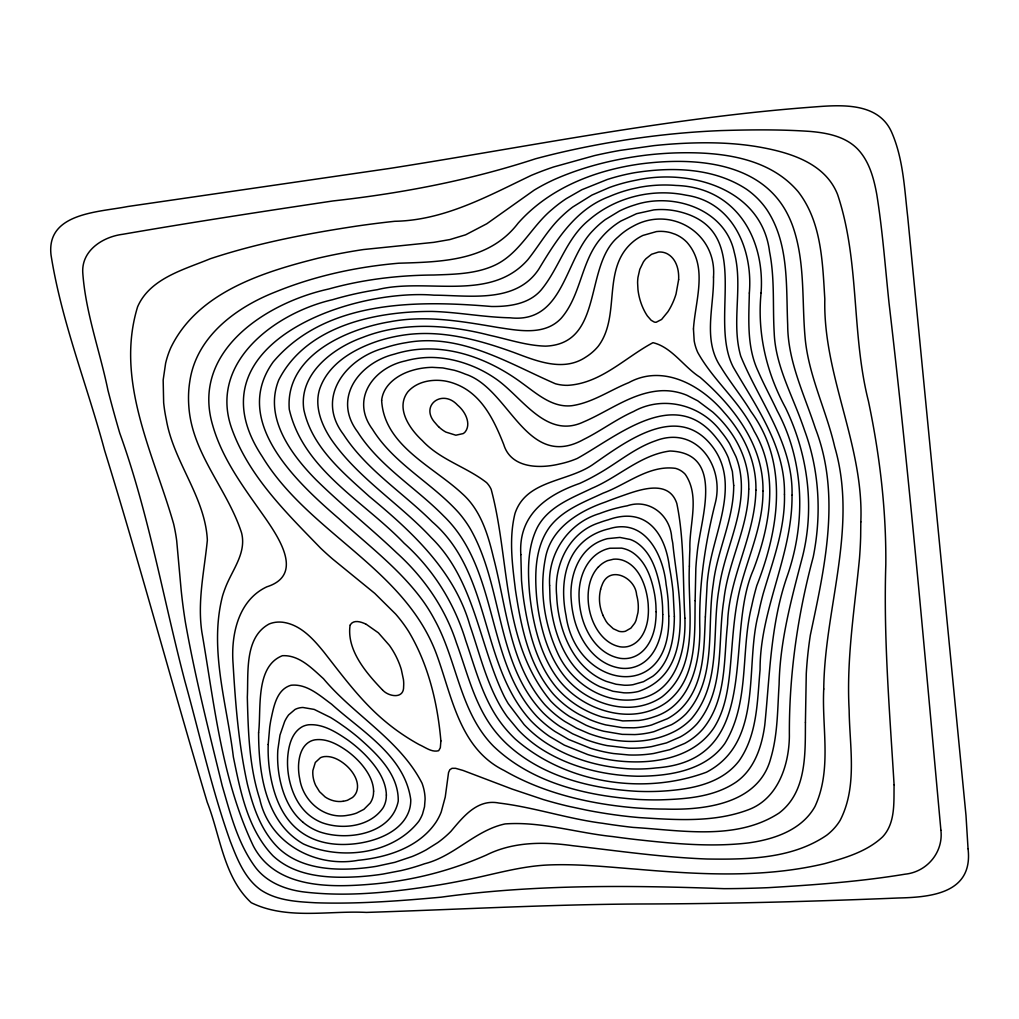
<?xml version="1.0" encoding="UTF-8"?>
<svg xmlns="http://www.w3.org/2000/svg" width="1019" height="1019" viewBox="0 0 1019 1019"><rect width="100%" height="100%" fill="white"/><g stroke="black" fill="none" stroke-linecap="round" stroke-linejoin="round"><path stroke-width="1.5" d="M600.611 589.262L600.892 588.281A37.27 32.646 19.4 0 1 601.923 585.403C609.005 564.717 635.359 577.162 636.608 594.854A54.975 47.906 22.3 0 1 637.97 612.521L636.073 620.24A31.806 27.73 21 0 1 634.595 623.348L630.863 628.15L625.449 631.232A11.935 10.368 20 0 1 621.361 631.653A12.292 10.687 20 0 1 618.89 631.283L613.311 628.748L607.961 623.806A31.36 27.386 19.5 0 1 605.936 621.081L602.789 615.196M350.077 625.258C346.511 650.007 366.038 672.718 382.15 689.596M350.243 624.927C353.555 619.323 361.146 621.832 365.846 624.099M598.382 566.946C590.918 574.907 588.141 586.129 588.103 596.79A80.31 70.4 17.5 0 0 588.676 605.541L589.122 608.356A74.298 65.101 17.9 0 0 591.797 618.469C596.319 631.194 605.757 643.868 619.654 646.721A19.45 16.864 19.9 0 0 623.169 647.04A19.157 16.61 19.9 0 0 628.456 646.39C641.601 642.632 647.282 628.061 648.186 615.578A85.048 73.954 23.4 0 0 648.415 609.515L648.186 604.14A95.99 83.392 23.9 0 0 646.95 595.211C644.174 581.072 637.104 564.985 622.354 560.132A20.609 18.151 20.8 0 0 613.4 559.227L607.464 560.679A29.704 26.112 20.4 0 0 598.446 566.997M343.11 801.354L347.339 800.335L352.396 797.559A21.221 16.915 28.9 0 0 356.535 791.941C359.414 784.299 355.618 776.045 350.74 770.147A36.773 29.22 29.2 0 0 346.269 765.473C340.308 760.25 332.551 755.78 324.36 756.595A15.132 12.101 29.4 0 0 320.399 757.754L315.317 762.454L312.871 770.517A37.002 29.602 28.7 0 0 315.635 785.356L319.52 791.674L325.176 796.998A21.883 17.438 28.9 0 0 343.072 801.265M366.28 624.316L378.393 632.837L389.462 645.46A81.367 66.719 31.5 0 1 393.793 652.198A79.495 65.203 31.5 0 1 396.187 656.644A84.195 68.986 31.6 0 1 401.308 669.496L403.448 679.622A44.008 36.315 30.4 0 1 403.626 686.449C404.059 699.836 387.908 696.372 382.52 689.888M302.758 822.066C289.243 810.678 282.403 793.355 279.333 776.351A144.813 117.083 26.5 0 1 277.894 764.759A150.099 121.427 26.3 0 1 277.83 749.895L279.97 735.107L284.645 721.528A57.803 46.556 29.6 0 1 288.644 714.879L295.026 709.466A21.17 17.056 30.9 0 1 302.885 707.479L314.209 709.415L330.525 717.478A164.976 127.923 30.1 0 1 339.2 723.07L345.556 727.541A190.4 146.596 30.1 0 1 358.128 737.348C376.903 753.805 398.824 774.198 398.238 801.176C391.411 834.536 346.651 841.376 319.049 831.657A44.912 35.601 28.9 0 1 302.745 822.078M438.565 426.643A30.379 27.335 36.1 0 0 445.876 432.094L455.85 435.215L463.174 433.584A11.273 10.101 35.3 0 0 465.377 431.648C470.294 425.05 466.855 415.803 462.257 409.995A30.634 27.347 36.1 0 0 457.544 405.103C442.195 388.264 418.975 405.995 435.673 423.445A31.678 28.519 36.1 0 0 438.565 426.655M602.904 615.158A49.218 43.116 18.7 0 1 600.65 589.275M695.136 600.65C694.525 635.245 697.646 678.412 667.05 702.002A67.458 58.019 19.7 0 1 655.217 708.778A68.642 59.064 19.7 0 1 641.83 712.931C625.131 716.255 607.681 713.033 592.306 706.103A83.418 72.069 19.6 0 1 569.621 691.379A81.66 70.515 19.7 0 1 558.807 679.915C543.687 660.325 536.414 635.996 532.122 611.948A322.412 283.269 6.7 0 1 529.498 592.217C527.727 570.589 527.371 547.611 537.217 527.689C548.235 506.545 571.812 498.062 591.975 488.267C618.533 477.07 640.658 454.767 670.018 451.009C726.025 452.971 700.053 520.225 697.149 553.406A382.838 326.742 -3.8 0 0 695.837 568.398L695.136 600.65M761.066 292.988C757.053 333.162 766.454 372.585 785.547 407.829C807.698 453.659 814.933 506.456 802.654 556.107C791.687 598.242 779.917 640.569 779.102 684.437C777.472 709.148 777.866 734.419 770.733 758.378C758.709 804.004 704.524 810.271 665.318 809.086A372.279 337.786 21.3 0 1 631.462 807.532C587.262 803.354 542.91 792.833 504.188 770.517C459.225 748.494 451.977 695.888 436.361 653.778C404.416 568.016 308.54 532.784 262.342 456.716C188.439 345.505 349.058 288.224 434.018 295.179C469.542 295.306 515.767 303.84 538.745 269.233C556.259 240.178 575.468 209.239 608.929 196.718A143.959 137.005 22.1 0 1 631.742 189.012L639.563 187.318A135.476 129.184 22.8 0 1 676.043 185.458C736.036 187.279 765.129 238.637 761.066 292.988M805.43 722.369C805.201 753.652 806.831 791.954 779.115 813.009C736.278 840.981 681.125 830.281 633.079 827.403A663.42 646.199 31.8 0 1 602.624 823.288C567.647 818.83 533.981 807.239 499.004 803.048C477.249 798.654 463.11 816.932 450.818 831.479A156.964 126.764 30.1 0 1 443.048 838.548A143.31 115.631 29.6 0 1 437.699 842.649L426.184 849.859A172.453 139.527 30.6 0 1 412.147 856.52L394.875 862.316L376.622 866.277A229.555 187.279 32.4 0 1 358 868.532C330.755 870.608 300.439 868.112 279.321 848.865C261.348 831.784 253.183 807.532 247.375 784.07C238.701 744.672 235.465 704.256 233.096 664.057C230.816 635.168 238.064 600.306 266.787 586.842C303.369 575.276 280.047 539.561 265.692 518.658C245.222 489.375 222.639 460.282 212.704 425.369C190.629 351.16 266.545 302.605 328.602 289.039C362.84 279.461 398.365 275.219 433.865 275.015C454.372 274.289 475.72 274.022 494.712 265.271C519.856 253.527 531.434 226.358 552.196 209.328A140.979 134.215 26.3 0 1 566.297 198.629L581.798 189.751L607.286 179.497A210.156 197.419 19.4 0 1 634.315 172.759C671.929 166.734 713.746 167.676 746.545 189.254A79.469 77.329 19.8 0 1 766.798 209.596C789.33 243.566 785.993 286.033 787.687 324.895C787.763 361.286 804.246 394.353 815.315 428.209C841.363 495.4 824.6 567.545 810.334 635.155A631.844 494.75 -9.3 0 0 806.271 673.699L805.43 722.369M823.747 689.01C821.747 727.999 832.09 769.778 814.945 806.551C801.647 830.256 773.65 839.49 748.252 842.942C710.319 847.375 672.043 843.541 634.264 839.338A1397.813 1230.595 -76.2 0 1 612.712 836.574C576.818 832.918 541.382 821.301 505.093 823.925C475.236 830.23 454.347 856.317 424.579 863.755A261.221 214.219 32.9 0 1 401.117 870.583L382.94 874.073A302.146 249.235 34.3 0 1 358.128 876.76C328.717 878.403 295.637 876.99 272.939 855.769C247.655 829.262 240.446 791.61 233.364 756.951C226.944 703.925 208.806 649.065 222.562 595.873A154.136 128.127 30.9 0 1 224.995 588.765C231.58 570.576 246.725 553.61 241.605 533.001C227.67 489.4 191.967 453.722 188.833 406.377A121.592 105.224 41.5 0 1 189.827 381.31C196.323 336.588 236.128 307.343 275.55 291.905C314.782 275.92 356.675 266.812 398.811 263.208C442.106 261.896 489.171 261.068 518.123 223.174C549.394 187.878 595.389 170.084 641.206 163.842C692.258 157.346 758.2 160.811 786.159 211.506A104.842 101.785 21.4 0 1 792.846 226.46C805.66 263.131 801.558 302.528 805.379 340.55C809.392 377.361 826.447 410.95 834.688 446.793C858.24 527.294 824.498 608.241 823.747 689.01M894.083 784.77C893.739 802.335 895.599 822.983 882.594 836.879C866.812 851.68 845.184 857.934 824.817 863.602C763.562 878.225 699.989 874.569 637.805 869.296C607.923 867.016 577.977 863.692 547.967 864.991C519.601 866.265 492.317 874.799 464.6 880.199A1047.698 886.25 63.7 0 1 439.851 884.798C395.385 891.829 349.886 897.255 304.923 892.084C285.868 889.88 266.265 882.429 254.712 866.341C237.516 842.573 230.307 813.404 222.193 785.713C208.946 731.438 195.113 677.215 185.382 622.189A735.247 641.473 5.1 0 1 181.153 590.026L176.695 540.732A189.075 147.959 42.7 0 0 173.638 523.919C153.614 453.748 114.816 381.208 137.59 306.834C149.946 278.302 184.082 269.602 210.258 258.75C257.807 243.019 307.178 233.58 356.625 226.103A931.646 708.294 18.4 0 1 394.748 221.289C444.271 220.397 487.757 196.157 531.192 175.421A328.169 300.045 18.4 0 1 553.712 166.938L594.637 155.563A494.432 433.788 13.8 0 1 620.023 150.417L653.88 145.641A482.089 424.286 14.1 0 1 680.374 143.501C706.88 142.112 733.629 142.494 759.83 147.144C790.107 152.583 825.224 163.129 837.593 194.527C859.896 261.144 851.247 333.277 868.43 401.142C879.715 454.933 886.301 509.742 885.804 564.755C883.473 638.251 889.676 711.504 894.083 784.77M258.597 732.699C258.686 772.835 265.144 822.002 303.407 843.961C340.499 860.635 392.774 854.661 418.809 821.289A63.777 51.001 28 0 0 422.516 814.079L424.515 806.806L425.101 799.125A60.299 48.199 27.9 0 0 422.057 783.254C399.945 739.972 354.166 715.376 323.443 678.667C311.89 668.337 299.191 654.809 282.39 655.701C255.068 666.439 261.386 708.765 258.597 732.699M440.883 740.94L440.323 747.768L438.679 750.697C431.852 752.633 425.394 747.322 419.357 744.698A157.257 134.266 26.8 0 1 415.243 742.392L412.58 740.826A188.642 162.467 26.7 0 1 399.448 732.317L396.913 730.521A177.752 152.621 26.7 0 1 385.959 722.012C361.732 702.066 343.11 676.603 323.902 652.058C313.126 638.798 300.35 624.43 282.39 622.201A29.742 24.367 33.5 0 0 269.131 623.997C244.127 637.499 248.547 673.024 247.324 697.098C248.203 731.375 249.095 766.288 259.794 799.189C269.385 843.235 315.24 868.137 358.14 860.303C387.245 857.425 419.14 847.451 436.145 821.951A87.29 69.993 28.3 0 0 441.214 812.003L445.252 797.011L448.551 772.517L449.825 769.74L452.028 768.313L455.595 768.313L463.097 770.466L512.009 789.037L543 799.444A386.443 350.905 21.7 0 0 568.78 806.335L587.148 810.245A484.534 451.952 22.5 0 0 615.221 814.894L620.877 815.646A446.768 412.491 21.8 0 0 639.04 817.569C675.482 819.824 713.759 822.881 748.596 809.672C777.956 798.603 788.961 765.333 789.381 736.342C788.935 675.61 797.482 615.591 813.226 557.011C821.607 515.143 819.518 471.045 804.717 430.808A435.062 376.317 33.5 0 0 796.794 409.511C786.974 384.825 775.242 360.051 774.211 333.022C772.593 305.967 774.899 278.582 769.574 251.82C761.69 188.54 690.169 168.377 636.225 180.172A171.6 162.48 20.9 0 0 609.031 187.649L591.924 195.088L572.653 207.074A127.337 121.541 26.1 0 0 562.386 215.786C548.528 228.511 539.42 245.184 527.778 259.756C489.731 302.809 426.439 277.283 377.247 289.702A362.038 309.394 27.5 0 0 332.627 299.688C275.232 312.757 207.252 362.942 232.217 429.878C249.502 476.905 286.326 512.748 320.475 548.005A285.18 260.966 35.8 0 0 332.818 559.176L374.75 593.364L395.665 614.075A128.47 104.919 32.2 0 1 408.644 631.474C428.388 664.439 437.571 702.919 440.883 740.94M713.504 277.041C714.141 306.91 702.486 340.002 720.764 366.942C730.152 382.24 741.577 396.187 750.939 411.51C789.203 463.658 778.796 529.396 756.811 585.568A377.68 314.043 -3 0 0 751.704 605.999C740.38 651.358 750.137 702.371 724.738 743.641C705.263 770.835 668.923 776.147 637.779 776.236C602.828 775.459 567.303 766.555 538.083 746.863A115.618 98.818 20.5 0 1 518.416 730.152L507.322 716.841A132.788 113.886 20 0 1 500.342 706.116C485.961 680.947 479.287 652.478 469.886 625.297C454.385 570.767 411.561 531.37 369.298 496.457C342.499 472.243 311.725 446.742 303.853 409.702C298.414 374.062 332.831 348.052 362.624 337.455C403.397 321.393 448.347 324.602 489.935 335.34C508.392 339.378 526.619 345.683 545.662 346.142C604.369 343.709 583.581 265.513 618.316 236.765A67.993 65.382 25.4 0 1 632.926 226.333C670.438 205.112 716.956 232.701 713.504 277.041M549.623 585.543L550.043 598.854A191.903 168.606 13.2 0 0 552.948 618.928C557.699 641.308 567.647 663.777 586.052 678.208A63.573 55.001 19.7 0 0 600 686.73L613.03 691.277L623.87 692.818A48.785 42.021 19.7 0 0 638.404 691.468C698.843 670.82 677.355 591.338 672.782 543.254A200.437 174.542 28.9 0 0 671.725 537.93C670.502 515.359 649.472 498.227 627.156 505.832A120.115 104.944 18 0 0 621.284 506.991L615.285 508.456A160.098 138.495 17.1 0 0 599.541 513.576C568.487 522.785 547.763 553.381 549.623 585.543M689.379 566.144C687.239 609.184 701.097 666.006 662.095 696.792A63.395 54.58 19.7 0 1 643.842 705.186C622.851 710.791 600.166 704.651 582.448 692.78A76.336 65.955 19.7 0 1 565.66 677.724C551.152 660.363 543.636 638.353 539.369 616.406A264.125 232.23 9.7 0 1 536.58 596.548C534.618 572.882 535.192 546.757 549.814 526.836C563.099 509.615 584.205 502.061 603.235 493.081C626.914 484.331 649.141 464.702 675.648 468.383A18.711 17.005 18.2 0 1 685.239 474.294C700.333 496.266 689.061 524.594 689.901 549.075A588.46 487.451 -10 0 0 689.379 566.144M693.455 328.959L694.194 340.919A51.319 48.823 10.2 0 0 697.722 352.396C713.427 380.813 740.125 401.69 754.226 431.317C779.497 474.141 770.033 526.008 753.308 569.978C723.541 637.321 764.339 760.123 656.083 767.931A151.818 131.324 19.8 0 1 629.436 768.848C599.401 767.116 569.303 758.607 544.197 741.705A112.74 96.499 20.4 0 1 524.11 724.585L508.29 703.721A146.15 125.859 19.1 0 1 504.278 696.588C478.726 644.148 474.918 580.346 431.241 537.612C399.308 503.284 357.771 478.102 330.958 438.998C321.456 424.656 314.26 406.326 319.635 389.156C328.309 363.477 354.128 348.855 378.52 340.881A172.249 151.564 32.7 0 1 401.868 335.366C440.042 329.099 478.306 339.594 513.996 352.523C536.542 360.968 563.265 372.177 585.734 357.134A58.503 54.848 37.1 0 0 598.204 346.307C621.017 316.068 601.63 269.908 631.742 242.904A47.498 45.753 26.4 0 1 642.862 235.453L656.503 231.568A37.525 36.225 27.8 0 1 670.629 232.689L675.291 234.294A33.742 32.608 28 0 1 686.768 242.102C708.511 266.468 695.276 300.363 693.455 328.959M860.826 521.919L860.66 536.567A526.186 454.066 37 0 1 859.463 558.654C854.597 609.005 846.305 659.293 849.145 710.065C849.566 746.749 857.68 786.439 840.102 820.422A70.604 58.389 12.3 0 1 826.753 835.185C792.132 858.915 747.628 859.577 707.224 859.017C662.21 857.361 617.59 850.801 572.882 845.719C543.815 841.643 513.181 841.618 486.33 855.068C461.161 866.137 434.744 874.302 407.715 879.295A404.492 338.703 37.4 0 1 389.475 882.212A429.292 360.535 38.3 0 1 370.967 884.225C329.545 887.651 275.334 888.568 253.234 845.77C221.645 779.14 214.308 703.912 201.851 631.984C197.291 601.121 204.36 570.627 207.354 540.108C205.176 496.877 173.612 462.066 166.352 419.828A166.556 144.838 41.2 0 1 163.651 402.696L163.167 379.998L165.613 363.286A112.014 96.245 43 0 1 170.772 347.81C197.52 292.287 262.8 272.098 318.119 258.189A586.409 481.134 22.9 0 1 363.541 249.528L433.827 242.344L449.838 239.58L465.645 234.803L486.84 223.734L534.173 190.145A203.431 191.279 24 0 1 555.661 178.924C584.868 166.199 616.164 158.697 647.727 154.952A338.015 308.324 16.1 0 1 674.935 152.939C718.217 151.589 768.25 156.429 798.144 191.661C821.671 221.989 822.537 262.405 824.817 299.077C822.919 375.502 864.061 445.265 860.826 521.919M792.03 495.259C792.565 555.228 759.843 609.502 760.072 669.661C757.232 700.575 757.626 734.228 739.17 760.722C720.892 784.77 688.589 789.649 660.35 791.254A243.108 214.066 20.3 0 1 637.703 791.343C590.995 788.821 541.93 776.58 506.825 743.972A116.561 99.2 21.2 0 1 494.724 730.763C474.548 705.224 467.428 672.769 456.423 642.823C445.112 607.923 423.637 577.098 396.48 552.629C370.279 527.651 341.798 505.169 316.005 479.758C290.912 454.219 263.666 417.433 278.76 379.972C306.452 325.545 376.164 311.164 432.209 311.432C458.295 312.171 484.05 317.278 510.137 317.801C564.067 323.787 564.539 258.915 593.16 230.345A95.34 91.417 25.1 0 1 605.35 219.569L619.488 210.997A102.652 98.308 24 0 1 635.104 204.844C673.483 192.12 725.159 209.213 734.228 252.202C743.386 286.314 730.941 322.144 740.724 356.09C759.295 401.804 793.355 443.341 792.03 495.259M520.836 554.642L521.511 580.282A430.171 375.935 1.2 0 0 523.842 600.968C528.581 631.487 536.236 663.229 556.438 687.507A86.933 75.011 19.7 0 0 588.332 711.657A88.398 76.298 19.7 0 0 602.637 717.147L622.736 720.917L638.531 720.522A74.68 64.21 19.7 0 0 653.956 716.892C690.933 705.365 700.104 662.668 699.836 628.647C698.69 586.333 704.868 544.566 715.134 503.628C725.019 466.727 696.741 425.012 655.752 440.73C634.824 447.876 617.922 462.613 598.93 473.44A246.56 227.479 45.6 0 1 579.658 483.439C546.49 495.03 518.161 514.901 520.836 554.642M674.361 616.368C674.17 635.894 671.496 657.421 657.421 672.183A52.555 45.409 20 0 1 652.708 676.323L643.537 681.66L633.003 684.692A42.543 36.671 19.7 0 1 624.163 685.214L616.062 684.246L606.203 681.342A55.293 47.842 19.7 0 1 595.274 675.775C574.882 662.617 563.762 639.244 559.113 616.087A165.779 145.564 14.4 0 1 556.654 595.465C553.635 565.354 568.933 532.351 599.21 522.734A95.264 83.405 19.1 0 1 608.228 519.805C646.708 505.984 665.42 533.981 669.394 566.997A332.869 280.875 33.2 0 1 673.113 592.396L674.361 616.368M784.464 494.266C785.292 528.759 772.708 561.278 763.155 593.822A416.809 343.352 -4.1 0 0 758.429 614.011C744.443 666.375 764.135 742.01 706.473 772.198C643.728 795.508 566.182 783.535 515.397 739.183A123.528 105.53 20.6 0 1 499.781 721.337C482.496 697.314 475.236 668.12 465.721 640.543C454.474 603.197 433.177 569.252 404.097 543.203C363.974 501.221 303.28 469.937 289.269 409.32C285.014 355.949 346.078 329.035 390.099 321.749C425.993 314.884 462.282 321.431 497.756 327.443C518.875 330.602 544.643 335.862 561.163 318.297C581.327 295.077 580.932 260.864 601.376 237.682A84.883 81.482 24.7 0 1 620.864 221.059L636.595 213.684L653.79 209.901A73.635 70.846 26.2 0 1 676.833 211.137C756.315 228.473 707.326 317.011 733.272 367.146C756.162 406.683 785.318 446.386 784.464 494.266M656.121 611.757L656.083 614.916A104.358 90.615 24 0 1 655.625 621.335C654.287 636.62 646.492 654.058 630.239 657.943A25.462 22.036 19.8 0 1 620.367 658.363C598.051 654.542 584.588 632.188 580.652 611.476A101.505 89.022 16.8 0 1 579.11 598.306C578.028 579.442 585.632 557.317 604.471 549.84A32.723 28.825 20.7 0 1 609.961 548.235L621.615 548.133A26.481 23.361 20.8 0 1 631.474 551.814C646.084 560.896 651.816 578.779 654.707 594.816A130.75 113.262 25.3 0 1 655.892 605.159L656.121 611.757M968.05 848.725C973.349 892.899 931.952 897.229 898.733 897.981C813.277 901.471 727.77 903.802 642.25 903.98C550.222 904.337 458.321 909.508 366.369 912.413C328.424 910.489 286.683 920.081 251.247 902.694C223.53 877.104 220.371 835.758 207.239 802.271C172.211 685.188 140.698 567.073 104.575 450.322C87.163 385.207 61.573 321.787 51.039 255.094C46.033 212.602 98.919 212.27 127.681 206.526L389.462 168.466C530.147 146.367 669.942 117.707 812.219 107.097C839.796 104.944 877.818 101.633 891.51 131.91C903.293 158.582 904.388 188.286 907.712 216.856L965.987 815.327L968.05 848.725M749.347 293.039C748.774 319.291 746.647 346.944 758.187 371.387C763.983 384.774 771.001 397.576 777.179 410.772C804.284 461.187 805.978 521.575 787.56 575.149C770.466 623.399 769.918 674.782 764.772 725.082C761.855 746.558 754.429 769.523 735.718 782.363C713.529 797.138 685.863 799.062 659.968 799.864A298.478 266.137 20.7 0 1 637.958 799.431C586.485 795.852 531.943 783.025 493.604 746.316C459.633 712.039 457.238 660.809 434.756 620.023A156.671 128.279 32.6 0 0 423.331 601.427C400.187 569.366 368.19 545.369 339.251 518.938C297.089 482.611 230.6 421.28 273.168 361.962C325.825 299.764 416.567 300.21 491.387 306.49C508.927 306.719 528.594 304.235 540.885 290.288C559.087 268.532 566.042 238.739 588.638 220.308C614.903 197.431 652.045 188.069 686.093 195.189C733.604 202.157 752.965 250.228 749.347 293.039M940.906 830.307C943.492 852.355 926.895 872.022 904.961 874.2C859.883 881.664 814.117 884.938 768.517 887.651A1423.365 1258.643 -80.3 0 1 724.012 888.657C629.564 885.333 534.95 884.263 441.1 897.179C399.359 900.974 357.44 904.171 315.495 902.77C296.847 901.739 276.913 900.643 260.851 890.007C244.611 878.416 237.147 859.004 230.205 841.083C211.557 788.821 199.749 734.482 184.872 681.112C163.167 598.408 148.825 513.843 119.758 433.151A1963.307 1536.525 -33.5 0 1 107.925 390.162C99.964 351.313 85.787 313.317 82.832 273.614C80.819 250.814 102.613 236.828 122.713 234.294C192.667 222.18 262.864 211.442 333.073 200.934C401.792 193.317 469.67 180.312 535.459 158.798A695.85 580.142 12.9 0 1 559.036 152.863A798.068 648.415 12 0 1 584.065 147.386A822.142 663.917 11.8 0 1 609.235 142.635L626.112 139.858A784.197 639.435 12 0 1 669.203 134.317A720.395 597.236 12.2 0 1 720.764 130.598C750.519 129.693 780.376 129.349 810.105 131.426C826.868 132.865 844.917 136.291 857.272 148.685C869.22 160.938 873.78 178.108 876.786 194.463C882.53 230.396 885.205 266.736 889.014 302.91C909.623 478.357 924.781 654.427 940.906 830.307M668.757 616.087C671.572 704.396 575.99 689.111 566.054 615.629A143.131 125.63 15.3 0 1 563.8 598.28C562.679 579.047 566.819 558.157 580.83 544.057A62.07 54.606 20.1 0 1 592.23 535.306A63.904 56.211 20 0 1 601.439 531.052A63.42 55.778 20 0 1 608.929 528.848C644.963 517.448 663.254 554.922 666.095 584.422A226.078 193.827 29.2 0 1 668.273 602.229L668.757 616.087M684.895 618.189C686.029 649.689 676.654 690.003 641.333 698.397C606.853 706.715 571.188 683.774 557.38 652.478C544.261 623.373 539.191 589.963 545.369 558.488C550.566 528.415 578.665 511.258 605.299 502.074A461.008 372.024 11.3 0 1 620.342 496.47C638.034 490.305 668.426 478.166 676.807 503.424C684.551 540.974 682.628 580.002 684.895 618.189M268.201 744.456L268.137 747.36A200.386 163.002 25 0 0 269.666 770.823C272.977 792.502 280.403 815.302 297.905 829.708A49.116 38.849 28.9 0 0 309.954 837.44C324.106 844.382 340.384 845.553 355.848 843.681A115.809 93.022 30.1 0 0 367.935 841.465C385.195 837.223 404.084 827.581 409.523 809.341A49.498 39.524 28 0 0 410.759 799.698C404.747 755.881 361.783 731.489 331.608 704.193C319.673 695.518 306.859 683.596 291.039 685.239C276.302 689.519 273.678 707.262 270.825 720.166A274.493 224.205 22.2 0 0 269.717 727.107L268.201 744.456M373.616 791.126L373.438 794.336A31.513 25.118 28.7 0 1 370.241 802.997L363.885 809.353L356.586 813.073A48.211 38.493 29.2 0 1 348.014 815.238C324.87 819.798 303.331 801.8 299.803 779.191A74.107 59.484 28 0 1 298.529 765.906C298.834 756.824 301.42 746.023 310.12 741.45A21.03 16.852 29.8 0 1 315.151 739.807C326.819 738.291 337.824 744.443 347.046 750.927A69.954 55.319 29.4 0 1 361.312 764.046C367.744 771.676 373.362 780.872 373.616 791.126M662.745 614.508C663.216 635.69 655.128 662.643 631.627 667.751A31.474 27.195 19.8 0 1 620.813 668.209C594.739 664.605 578.232 639.142 573.366 615.107A121.898 106.944 16.1 0 1 571.29 600.548C568.971 577.162 578.206 549.559 601.745 540.49A45.396 39.996 20.5 0 1 607.477 538.656L619.883 537.421L630.29 539.484A28.557 25.271 20.7 0 1 636.136 542.299C652.491 553.037 657.663 573.735 661 591.784A169.867 146.596 26.9 0 1 662.592 607.095L662.745 614.508M733.705 485.426C733.795 519.575 717.045 550.642 713.262 584.231C706.358 627.284 717.605 678.31 686.182 713.669A75.381 64.592 19.2 0 1 671.559 724.687L653.994 731.642A89.035 76.527 19.6 0 1 634.773 734.584L622.15 734.355L603.796 731.247A103.874 89.647 19.7 0 1 586.091 725.248L569.672 716.574A95.366 82.119 19.8 0 1 550.884 701.238C501.412 641.983 510.137 559.902 491.158 489.324A23.182 20.482 31.4 0 0 486.662 482.688C466.485 466.868 440.157 459.9 422.274 440.565C409.753 428.986 395.232 408.237 407.893 391.78C416.949 381.501 431.916 378.902 444.921 380.979A51.039 45.562 35.9 0 1 456.155 384.214C481.885 394.315 494.202 420.439 503.743 444.551C510.952 468.371 539.599 468.842 559.66 463.963A101.582 93.57 34 0 0 577.174 458.486C618.597 435.546 675.482 385.233 716.637 438.425A79.507 72.273 19.6 0 1 728.394 457.926L732.394 471.555L733.705 485.426M386.379 795.037L386.15 798.794A37.728 30.086 28.4 0 1 383.22 807.621C370.305 826.753 342.55 830.077 322.093 822.715A38.658 30.697 28.9 0 1 305.853 812.13C296.784 803.112 291.6 790.897 289.09 778.503A106.906 86.08 27.3 0 1 287.918 770.657A104.104 83.8 27.4 0 1 287.575 765.677A110.854 89.303 27.2 0 1 287.664 757.677C288.504 746.201 291.523 732.623 302.439 726.623A22.736 18.266 30.3 0 1 308.591 724.776C323.074 723.707 336.092 732.075 347.594 739.87A112.179 87.978 29.7 0 1 360.229 750.099A106.753 83.838 29.7 0 1 365.031 754.71C375.629 765.677 385.87 779.166 386.379 795.037M381.641 400.352C384.061 445.532 432.846 466.307 462.104 493.553C480.637 509.869 488.025 534.466 493.502 557.711C506.609 607.642 509.525 663.853 544.668 704.511A99.352 85.469 19.9 0 0 564.832 721.465L576.588 728.216L588.893 733.54A112.676 97.276 19.7 0 0 608.521 739.119C631.003 743.641 655.332 741.743 675.763 730.789A76.896 65.815 19 0 0 691.557 718.624C722 682.806 711.44 632.544 718.904 589.542A280.454 240.013 0.2 0 1 720.688 578.932C727.655 543.789 745.921 509.767 740.354 473.033A85.66 77.877 19.5 0 0 735.935 456.614L729.591 443.685A95.034 86.284 20.2 0 0 721.159 431.75C701.352 404.912 663.216 394.901 633.551 411.51C616.113 419.293 600.802 430.961 583.721 439.418C526.275 471.3 509.729 388.277 465.339 374.139A81.456 72.451 35.2 0 0 454.232 370.254L442.845 367.935L432.222 367.337A79.851 71.063 35.2 0 0 411.37 370.674C397.614 374.89 383.246 384.953 381.641 400.352M705.365 616.941C703.836 648.377 704.842 684.844 680.934 708.804A73.33 62.923 19.4 0 1 667.458 718.688L651.472 725.031A81.367 69.942 19.7 0 1 633.984 727.808L622.443 727.655L605.694 724.891A95.977 82.832 19.7 0 1 589.53 719.49L579.352 714.548A91.341 78.743 19.8 0 1 553.266 693.99C528.644 665.229 521.053 626.621 515.487 590.243C512.366 564.883 508.736 538.656 514.99 513.5C526.263 479.312 568.666 482.28 594.115 463.67C627.016 440.794 677.673 402.734 711.619 445.532C740.023 481.248 716.408 526.823 709.491 565.965A281.461 242.216 0.2 0 0 707.211 582.804L705.365 616.941M762.976 491.183C763.155 525.269 748.099 556.514 739.921 588.957C733.298 616.164 732.585 644.275 729.821 672.005C727.821 691.328 724.433 711.122 713.924 727.808C692.245 760.212 648.301 765.218 612.636 760.25A146.558 126.865 19.8 0 1 587.746 754.557L564.36 745.156L549.661 736.508A109.568 93.914 20.2 0 1 530.772 720.624C479.401 664.108 492.113 573.57 432.349 521.906C402.938 492.597 366.42 469.835 343.492 434.463C315.062 397.193 346.18 358.153 384.354 347.988A148.57 131.133 33.3 0 1 406.301 342.639C460.308 332.703 508.252 363.273 555.431 383.768A42.39 39.512 33.2 0 0 567.698 385.335C601.032 383.411 625.169 357.465 652.975 342.677C671.878 347.11 683.953 367.133 700.015 377.259C733.196 406.008 763.817 445.086 762.976 491.183M755.907 490.126C754.977 536.363 728.61 577.569 727.579 623.934C723.566 659.369 726.955 699.543 702.957 728.916A78.412 66.897 18.5 0 1 684.692 743.424L669.891 749.653L653.778 753.461A120 103.352 19.7 0 1 628.927 754.964L613.502 753.538A133.464 115.376 19.8 0 1 590.345 748.213L568.551 739.425L554.871 731.413A106.307 91.239 20.1 0 1 537.128 716.752C484.675 660.783 499.794 570.092 443.558 515.869C415.485 487.324 379.514 466.256 357.631 431.916C332.028 397.958 359.452 362.751 394.442 354.141A125.821 111.377 34 0 1 413.001 349.976C452.041 344.728 491.133 360.14 522.123 383.144C536.822 393.665 552.336 407.906 571.825 405.702C592.396 402.709 609.795 390.29 628.748 382.647C663.318 363.63 701.696 385.628 724.318 412.682A138.801 125.413 22.1 0 1 737.196 429.356C749.143 447.239 756.404 468.485 755.907 490.126M748.748 489.069C748.379 527.638 727.923 562.131 723.859 600.102C717.185 641.371 725.63 689.201 697.123 723.694A77.915 66.579 18.8 0 1 680.119 737.017L666.502 742.902L651.701 746.583A108.052 92.958 19.7 0 1 628.685 748.163L607.133 745.615A122.318 105.658 19.7 0 1 585.9 739.565L572.614 733.782L559.902 726.407A102.894 88.411 20 0 1 543.267 712.931C495.17 662.872 503.462 586.32 470.09 528.441A104.231 88.997 32.7 0 0 458.703 512.71C431.992 482.853 394.06 464.04 372.534 429.356C350.026 399.002 373.756 367.592 405.333 360.93A102.804 91.251 34.6 0 1 420.185 358.051C439.584 355.797 459.276 360.115 476.956 368.076A108.141 95.85 34.4 0 1 495.03 378.278C521.932 396.276 545.751 439.711 583.581 421.917C609.477 410.886 632.952 391.92 662.133 390.697A55.446 51.014 19.2 0 1 686.908 395.27L697.76 400.836L712.752 412.071A114.383 103.658 21 0 1 725.248 425.076C740.074 442.896 749.411 465.683 748.748 489.069M678.641 279.614L676.03 294.058A79.189 75.584 36.8 0 1 671.33 305.776A71.636 68.426 35.6 0 1 667.865 311.801L661.611 319.444L656.211 322.233A5.35 5.095 24.8 0 1 654.223 322.029L651.166 320.284L647.409 315.979A47.893 46.059 20.9 0 1 643.766 309.623L643.027 308.082A64.91 62.618 18.1 0 1 637.97 289.638L637.601 282.785A51.523 49.651 20.9 0 1 637.97 277.372L639.779 269.373L643.346 262.023A27.653 26.647 26 0 1 645.957 258.711L651.587 254.266L658.452 252.075A15.667 15.119 28.1 0 1 663 252.304A15.298 14.775 28.2 0 1 667.916 254.151C674.489 257.998 677.711 265.628 678.45 272.926A44.658 42.836 31.6 0 1 678.629 279.614"/></g></svg>
